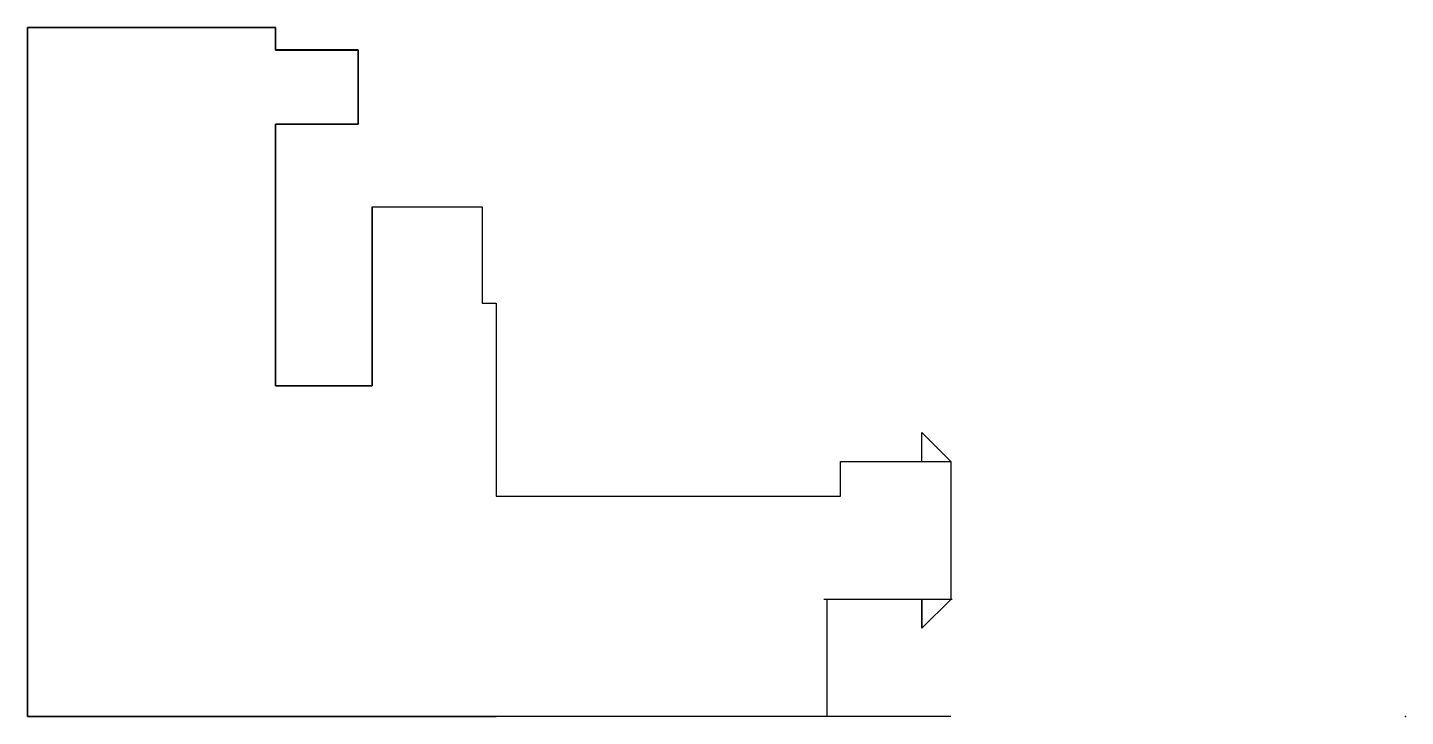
# Model space of a CAD drawing. Header units: centimetres. Extents: x -10 to 0, y 0 to 5.
import ezdxf

# ---------------------------------------------------------------- set-up
doc = ezdxf.new("R2010")
doc.units = ezdxf.units.CM
doc.header["$MEASUREMENT"] = 0
for name, color, linetype in [('part4 v4_Sketch1', 7, 'Continuous'), ('part4 v4_Sketch2', 7, 'Continuous'), ('part4 v4_Sketch3', 7, 'Continuous'), ('part4 v4_Sketch4', 7, 'Continuous'), ('part4 v4_Sketch5', 7, 'Continuous'), ('part4 v4_Sketch6', 7, 'Continuous'), ('part4 v4_Sketch7', 7, 'Continuous')]:
    doc.layers.add(name, color=color, linetype=linetype)

msp = doc.modelspace()

# ---------------------------------------------------------------- linework, layer by layer
at = {"layer": 'part4 v4_Sketch1'}
for p, q in [((-10, 0), (-10, 5)), ((-3.3, 0), (-10, 0))]:
    msp.add_line(p, q, dxfattribs=at)
msp.add_point((0, 0), dxfattribs=at)
at = {"layer": 'part4 v4_Sketch2'}
msp.add_point((0, 0), dxfattribs=at)
at = {"layer": 'part4 v4_Sketch3'}
msp.add_line((-3.29, 0.85), (-4.22, 0.85), dxfattribs=at)
msp.add_point((0, 0), dxfattribs=at)
at = {"layer": 'part4 v4_Sketch4'}
for p, q in [((-10, 5), (-10, 3.7)), ((-8.2, 5), (-10, 5)), ((-8.2, 4.838), (-8.2, 5)), ((-7.6, 4.838), (-8.2, 4.838)), ((-7.6, 4.3), (-7.6, 4.838)), ((-8.2, 4.3), (-7.6, 4.3)), ((-8.2, 2.4), (-8.2, 4.3)), ((-10, 3.7), (-10, 0)), ((-7.5, 3.7), (-6.7, 3.7)), ((-7.5, 3.7), (-7.5, 2.4)), ((-6.7, 3.7), (-6.7, 3.1)), ((-6.7, 3.6), (-6.7, 3.555)), ((-6.7, 3.1), (-6.7, 3)), ((-6.7, 3), (-6.6, 3)), ((-6.6, 3), (-6.6, 1.6)), ((-7.5, 2.4), (-8.2, 2.4)), ((-4.1, 1.6), (-4.1, 1.85)), ((-4.1, 1.85), (-3.3, 1.85)), ((-3.3, 1.85), (-3.3, 0.85)), ((-6.6, 1.6), (-4.1, 1.6)), ((-3.3, 0.85), (-4.2, 0.85)), ((-4.2, 0.85), (-4.2, 0)), ((-10, 0), (-6.6, 0)), ((-4.2, 0), (-6.6, 0))]:
    msp.add_line(p, q, dxfattribs=at)
msp.add_point((0, 0), dxfattribs=at)
at = {"layer": 'part4 v4_Sketch5'}
for p, q in [((-3.51, 0.85), (-3.51, 0.64)), ((-3.51, 0.64), (-3.3, 0.85)), ((-3.3, 0.85), (-3.51, 0.85))]:
    msp.add_line(p, q, dxfattribs=at)
msp.add_point((0, 0), dxfattribs=at)
at = {"layer": 'part4 v4_Sketch6'}
msp.add_point((0, 0), dxfattribs=at)
at = {"layer": 'part4 v4_Sketch7'}
for p, q in [((-10, 5), (-8.2, 5)), ((-10, 0), (-10, 5)), ((-8.2, 5), (-8.2, 4.837)), ((-8.2, 4.837), (-7.6, 4.837)), ((-7.6, 4.837), (-7.6, 4.3)), ((-7.6, 4.3), (-8.2, 4.3)), ((-8.2, 4.3), (-8.2, 2.4)), ((-7.5, 3.7), (-6.7, 3.7)), ((-7.5, 2.4), (-7.5, 3.7)), ((-6.7, 3.7), (-6.7, 3)), ((-6.7, 3), (-6.6, 3)), ((-6.6, 3), (-6.6, 1.6)), ((-8.2, 2.4), (-7.5, 2.4)), ((-3.51, 2.06), (-3.3, 1.85)), ((-3.51, 1.85), (-3.51, 2.06)), ((-4.1, 1.6), (-4.1, 1.85)), ((-4.1, 1.85), (-3.51, 1.85)), ((-3.3, 1.85), (-3.3, 0.85)), ((-6.6, 1.6), (-4.1, 1.6)), ((-4.2, 0.85), (-4.2, 0)), ((-3.51, 0.85), (-4.2, 0.85)), ((-3.51, 0.64), (-3.51, 0.85)), ((-3.3, 0.85), (-3.51, 0.64)), ((-4.2, 0), (-10, 0))]:
    msp.add_line(p, q, dxfattribs=at)
msp.add_point((0, 0), dxfattribs=at)

doc.saveas('drawing.dxf')
